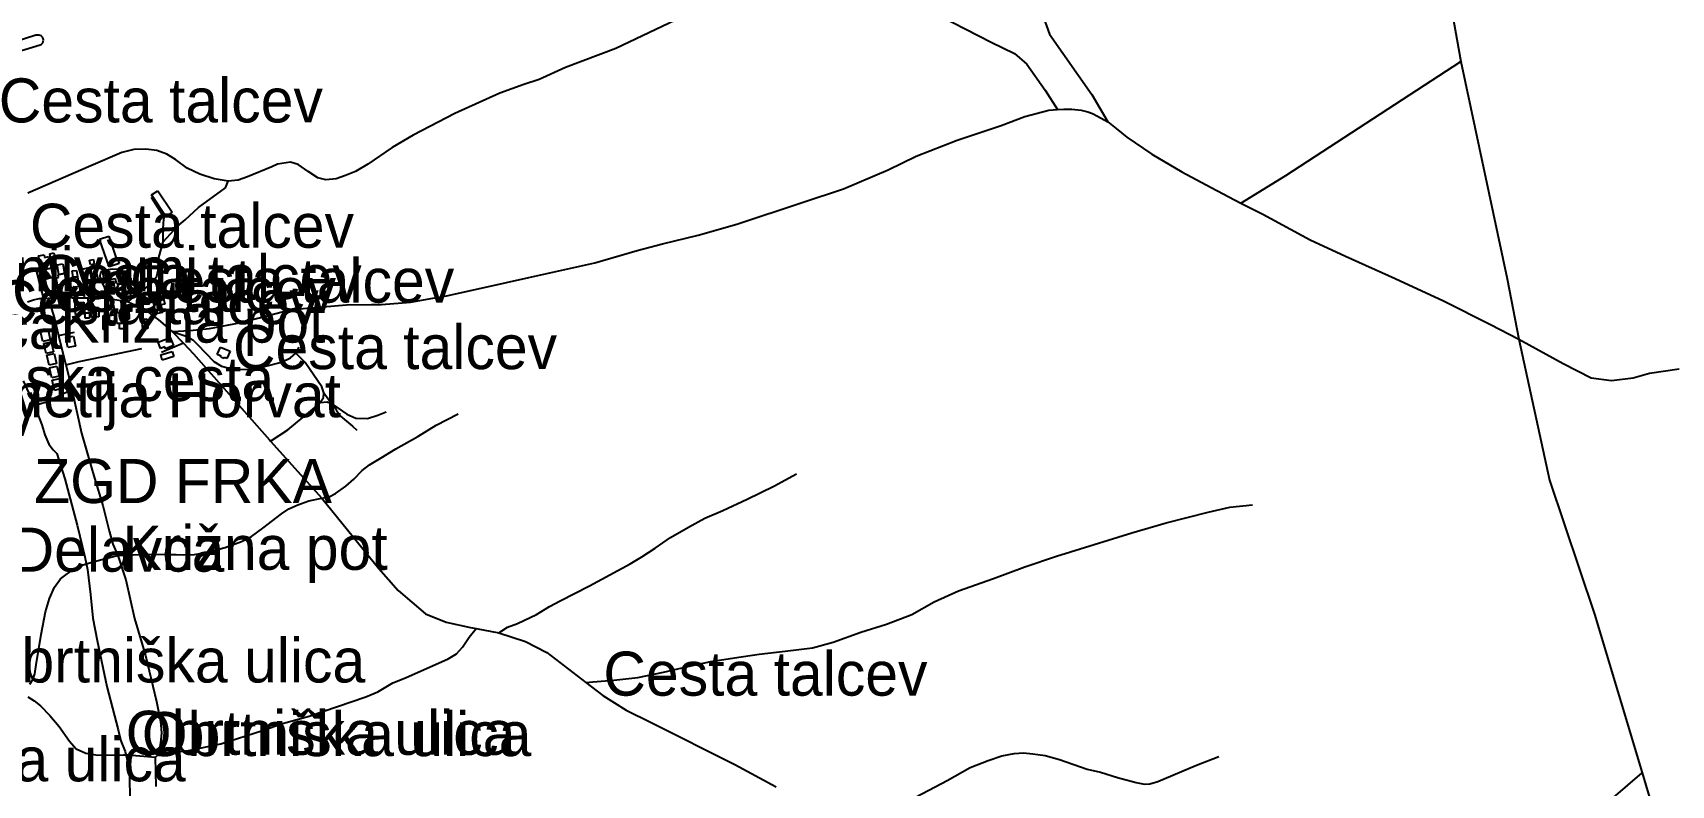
# Model space of a CAD drawing. Extents: x -8864 to 13231, y -7697 to 8949.
# Drawn here: x 506 to 2813, y -3575 to -2515 of the extents above; entities that cross this region are included whole.
import ezdxf

# ---------------------------------------------------------------- set-up
doc = ezdxf.new("R2010")
doc.units = 0
for name, color, linetype in [('OSM_BUILDING_HOUSE', 9, 'CONTINUOUS'), ('OSM_BUILDING_YES', 9, 'CONTINUOUS'), ('OSM_HIGHWAY_PATH', 8, 'CONTINUOUS'), ('OSM_HIGHWAY_RESIDENTIAL', 8, 'CONTINUOUS'), ('OSM_HIGHWAY_SECONDARY', 8, 'CONTINUOUS'), ('OSM_HIGHWAY_SERVICE', 8, 'CONTINUOUS'), ('OSM_HIGHWAY_TRACK', 8, 'CONTINUOUS'), ('OSM_HIGHWAY_UNCLASSIFIED', 8, 'CONTINUOUS'), ('OSM_LABELS', 8, 'CONTINUOUS'), ('OSM_WATERWAY_STREAM', 4, 'CONTINUOUS')]:
    doc.layers.add(name, color=color, linetype=linetype)

msp = doc.modelspace()

# ---------------------------------------------------------------- linework, layer by layer
at = {"layer": 'OSM_BUILDING_HOUSE'}
for p, q in [((516.761159, -2853.840031), (518.767285, -2853.42861)), ((518.606489, -2862.902418), (516.761159, -2853.840031)), ((518.346152, -2851.371504), (524.79332, -2850.059404)), ((518.767285, -2853.42861), (518.346152, -2851.371504)), ((534.586582, -2859.633287), (518.606489, -2862.902418)), ((524.395157, -2848.113493), (531.921957, -2846.567883)), ((524.79332, -2850.059404), (524.395157, -2848.113493)), ((531.921957, -2846.567883), (534.586582, -2859.633287)), ((538.981683, -2860.23374), (542.304807, -2859.644406)), ((540.750442, -2870.196805), (538.981683, -2860.23374)), ((541.608023, -2855.752584), (542.733597, -2855.552433)), ((542.304807, -2859.644406), (541.608023, -2855.752584)), ((542.733597, -2855.552433), (550.444165, -2854.184736)), ((550.444165, -2854.184736), (552.909709, -2868.039623)), ((560.107259, -2859.744482), (568.698378, -2858.47686)), ((560.865299, -2864.859449), (560.107259, -2859.744482)), ((568.698378, -2858.47686), (570.76576, -2872.454062)), ((575.566679, -2847.713191), (585.176175, -2845.75616)), ((579.019972, -2864.670417), (575.566679, -2847.713191)), ((585.176175, -2845.75616), (588.637124, -2862.702267)), ((552.909709, -2868.039623), (540.750442, -2870.196805)), ((558.836202, -2865.159675), (560.865299, -2864.859449)), ((560.145544, -2874.03303), (558.836202, -2865.159675)), ((570.76576, -2872.454062), (560.145544, -2874.03303)), ((588.637124, -2862.702267), (579.019972, -2864.670417)), ((624.004663, -2873.087873), (626.064387, -2872.765408)), ((625.536056, -2882.839668), (624.004663, -2873.087873)), ((636.906655, -2881.060549), (625.536056, -2882.839668)), ((625.566684, -2869.562994), (633.690728, -2868.284252)), ((626.064387, -2872.765408), (625.566684, -2869.562994)), ((633.690728, -2868.284252), (634.196088, -2871.486666)), ((634.196088, -2871.486666), (635.375261, -2871.297635)), ((635.375261, -2871.297635), (636.906655, -2881.060549)), ((675.260411, -2884.062812), (688.231316, -2881.238461)), ((677.419676, -2893.97028), (675.260411, -2884.062812)), ((688.231316, -2881.238461), (691.661638, -2896.972543)), ((587.756573, -2904.333648), (592.496237, -2904.211333)), ((588.047538, -2915.286348), (587.756573, -2904.333648)), ((592.434981, -2902.043032), (598.369132, -2901.87624)), ((592.496237, -2904.211333), (592.434981, -2902.043032)), ((598.369132, -2901.87624), (598.721352, -2914.997241)), ((610.918903, -2899.318756), (619.732074, -2898.495914)), ((612.220588, -2913.173644), (610.918903, -2899.318756)), ((619.732074, -2898.495914), (621.026102, -2912.339682)), ((631.906654, -2903.83327), (640.964848, -2903.299535)), ((632.526869, -2914.207757), (631.906654, -2903.83327)), ((640.964848, -2903.299535), (641.8454, -2918.199655)), ((675.781085, -2894.337224), (677.419676, -2893.97028)), ((679.402831, -2910.927507), (675.781085, -2894.337224)), ((691.661638, -2896.972543), (686.439585, -2898.106732)), ((686.439585, -2898.106732), (688.790275, -2908.88152)), ((598.721352, -2914.997241), (588.047538, -2915.286348)), ((613.820894, -2913.017971), (612.220588, -2913.173644)), ((621.026102, -2912.339682), (613.820894, -2913.017971)), ((633.935751, -2914.129921), (632.526869, -2914.207757)), ((634.203745, -2918.655554), (633.935751, -2914.129921)), ((641.8454, -2918.199655), (634.203745, -2918.655554)), ((659.479399, -2918.377567), (666.493182, -2917.677039)), ((660.834682, -2931.943348), (659.479399, -2918.377567)), ((666.493182, -2917.677039), (667.848465, -2931.24282)), ((688.790275, -2908.88152), (679.402831, -2910.927507)), ((516.78413, -2935.512705), (527.396689, -2933.122014)), ((519.977086, -2949.678939), (516.78413, -2935.512705)), ((530.589645, -2947.288248), (519.977086, -2949.678939)), ((521.370655, -2952.481051), (531.983213, -2950.07924)), ((524.56361, -2966.647284), (521.370655, -2952.481051)), ((527.396689, -2933.122014), (530.589645, -2947.288248)), ((531.983213, -2950.07924), (535.176169, -2964.256593)), ((552.641715, -2944.16367), (563.361471, -2942.295595)), ((555.137886, -2958.474457), (552.641715, -2944.16367)), ((563.361471, -2942.295595), (565.849986, -2956.595263)), ((667.848465, -2931.24282), (660.834682, -2931.943348)), ((682.350764, -2950.935441), (699.517688, -2943.996878)), ((685.918912, -2959.786557), (682.350764, -2950.935441)), ((699.517688, -2943.996878), (704.142497, -2955.472194)), ((535.176169, -2964.256593), (524.56361, -2966.647284)), ((525.559016, -2969.037975), (536.171575, -2966.647284)), ((528.751972, -2983.215328), (525.559016, -2969.037975)), ((536.171575, -2966.647284), (539.364531, -2980.813518)), ((565.849986, -2956.595263), (555.137886, -2958.474457)), ((691.837748, -2957.395867), (685.918912, -2959.786557)), ((692.89441, -2960.008947), (691.837748, -2957.395867)), ((704.142497, -2955.472194), (692.89441, -2960.008947)), ((765.689211, -2967.992743), (770.122596, -2957.673854)), ((771.278798, -2970.394553), (765.689211, -2967.992743)), ((770.122596, -2957.673854), (783.660117, -2963.500468)), ((770.559043, -2972.073597), (771.278798, -2970.394553)), ((774.969457, -2973.963911), (770.559043, -2972.073597)), ((775.689212, -2972.295987), (774.969457, -2973.963911)), ((779.226732, -2973.819357), (775.689212, -2972.295987)), ((783.660117, -2963.500468), (779.226732, -2973.819357)), ((539.364531, -2980.813518), (528.751972, -2983.215328)), ((529.349216, -2986.806925), (539.961774, -2984.405114)), ((532.542172, -3000.973158), (529.349216, -2986.806925)), ((543.15473, -2998.582467), (532.542172, -3000.973158)), ((539.961774, -2984.405114), (543.15473, -2998.582467)), ((533.223642, -3004.464679), (543.836201, -3002.073988)), ((536.408941, -3018.630913), (533.223642, -3004.464679)), ((547.0215, -3016.240222), (536.408941, -3018.630913)), ((543.836201, -3002.073988), (547.0215, -3016.240222))]:
    msp.add_line(p, q, dxfattribs=at)
at = {"layer": 'OSM_BUILDING_YES'}
for p, q in [((672.978634, -2743.245557), (681.929631, -2737.307748)), ((693.085834, -2773.590653), (672.978634, -2743.245557)), ((681.929631, -2737.307748), (702.044488, -2767.652844)), ((702.044488, -2767.652844), (693.085834, -2773.590653)), ((599.961781, -2805.681509), (612.756576, -2801.344906)), ((613.231308, -2844.799884), (599.961781, -2805.681509)), ((612.756576, -2801.344906), (623.35382, -2832.579561)), ((514.15779, -2829.221475), (521.830073, -2827.664746)), ((516.485509, -2840.652313), (514.15779, -2829.221475)), ((521.830073, -2827.664746), (522.565142, -2831.267461)), ((522.565142, -2831.267461), (528.552891, -2830.044317)), ((528.552891, -2830.044317), (531.921957, -2846.567883)), ((529.663152, -2826.063539), (535.45182, -2825.018306)), ((532.511544, -2841.797621), (529.663152, -2826.063539)), ((535.45182, -2825.018306), (538.300212, -2840.752388)), ((585.712162, -2835.226001), (591.171581, -2834.102932)), ((587.052132, -2841.797621), (585.712162, -2835.226001)), ((591.171581, -2834.102932), (592.511551, -2840.685671)), ((623.35382, -2832.579561), (624.816301, -2832.079184)), ((624.816301, -2832.079184), (627.488584, -2839.951785)), ((523.95871, -2839.128943), (516.485509, -2840.652313)), ((525.735127, -2847.835505), (523.95871, -2839.128943)), ((531.921957, -2846.567883), (525.735127, -2847.835505)), ((538.300212, -2840.752388), (532.511544, -2841.797621)), ((540.313995, -2841.919935), (548.024563, -2840.552238)), ((542.733597, -2855.552433), (540.313995, -2841.919935)), ((550.444165, -2854.184736), (542.733597, -2855.552433)), ((548.024563, -2840.552238), (550.444165, -2854.184736)), ((561.56974, -2850.426347), (567.381379, -2849.559027)), ((562.886739, -2859.333061), (561.56974, -2850.426347)), ((568.698378, -2858.47686), (562.886739, -2859.333061)), ((567.381379, -2849.559027), (568.698378, -2858.47686)), ((592.511551, -2840.685671), (587.052132, -2841.797621)), ((587.266527, -2845.366978), (593.690724, -2844.054878)), ((590.880616, -2863.08033), (587.266527, -2845.366978)), ((593.690724, -2844.054878), (597.304813, -2861.76823)), ((604.341567, -2852.427856), (613.27725, -2850.448586)), ((607.052134, -2864.648178), (604.341567, -2852.427856)), ((627.488584, -2839.951785), (613.231308, -2844.799884)), ((613.27725, -2850.448586), (614.111859, -2854.229214)), ((614.111859, -2854.229214), (630.995475, -2850.737693)), ((615.987817, -2862.668908), (614.111859, -2854.229214)), ((614.111859, -2854.229214), (615.987817, -2862.668908)), ((630.995475, -2850.737693), (634.219059, -2866.405058)), ((597.304813, -2861.76823), (590.880616, -2863.08033)), ((615.987817, -2862.668908), (607.052134, -2864.648178)), ((622.396699, -2861.434645), (615.987817, -2862.668908)), ((623.866837, -2868.540001), (622.396699, -2861.434645)), ((634.219059, -2866.405058), (623.866837, -2868.540001)), ((565.413538, -2895.07111), (577.947996, -2894.526255)), ((566.133293, -2911.527959), (565.413538, -2895.07111)), ((577.947996, -2894.526255), (578.667751, -2910.971985)), ((578.667751, -2910.971985), (566.133293, -2911.527959)), ((579.624872, -2909.493092), (585.559023, -2909.337419)), ((579.83161, -2916.943152), (579.624872, -2909.493092)), ((585.758104, -2916.77636), (579.83161, -2916.943152)), ((585.559023, -2909.337419), (585.758104, -2916.77636)), ((604.877555, -2913.362676), (609.670817, -2913.240361)), ((605.183834, -2921.457666), (604.877555, -2913.362676)), ((605.145549, -2932.9997), (605.183834, -2921.457666)), ((609.946468, -2921.479905), (605.183834, -2921.457666)), ((605.183834, -2921.457666), (609.946468, -2921.479905)), ((609.670817, -2913.240361), (609.946468, -2921.479905)), ((609.946468, -2921.479905), (609.91584, -2933.021939)), ((613.820894, -2913.017971), (621.026102, -2912.339682)), ((613.95872, -2926.750545), (613.820894, -2913.017971)), ((621.171584, -2926.672708), (613.95872, -2926.750545)), ((621.026102, -2912.339682), (621.171584, -2926.672708)), ((623.797925, -2909.270702), (630.000069, -2909.014954)), ((624.418139, -2924.404332), (623.797925, -2909.270702)), ((627.82549, -2924.259778), (624.418139, -2924.404332)), ((630.627941, -2924.148583), (627.82549, -2924.259778)), ((627.82549, -2924.259778), (630.627941, -2924.148583)), ((628.147083, -2932.032304), (627.82549, -2924.259778)), ((630.000069, -2909.014954), (630.627941, -2924.148583)), ((630.627941, -2924.148583), (634.372198, -2923.992911)), ((634.372198, -2923.992911), (634.693791, -2931.765436)), ((609.91584, -2933.021939), (605.145549, -2932.9997)), ((634.693791, -2931.765436), (628.147083, -2932.032304)), ((686.079708, -2968.748869), (702.182313, -2963.834053)), ((688.284915, -2975.976539), (686.079708, -2968.748869)), ((704.379863, -2971.072842), (688.284915, -2975.976539)), ((702.182313, -2963.834053), (704.379863, -2971.072842))]:
    msp.add_line(p, q, dxfattribs=at)
at = {"layer": 'OSM_HIGHWAY_PATH'}
msp.add_line((2502.182511, -2471.429559), (2516.937489, -2555.181578), dxfattribs=at)
at = {"layer": 'OSM_HIGHWAY_RESIDENTIAL'}
for p, q in [((527.664683, -2888.922031), (536.439569, -2917.488007)), ((536.439569, -2917.488007), (542.144011, -2941.250363)), ((542.144011, -2941.250363), (547.166982, -2962.310682)), ((547.166982, -2962.310682), (552.228238, -2982.74831)), ((552.228238, -2982.74831), (560.336968, -3014.116399))]:
    msp.add_line(p, q, dxfattribs=at)
at = {"layer": 'OSM_HIGHWAY_SECONDARY'}
for p, q in [((498.277237, -2893.992519), (506.8071, -2891.112571)), ((506.8071, -2891.112571), (514.931144, -2889.444647)), ((514.931144, -2889.444647), (521.516137, -2889.144421)), ((521.516137, -2889.144421), (527.664683, -2888.922031)), ((527.664683, -2888.922031), (543.782602, -2888.188144)), ((543.782602, -2888.188144), (547.572801, -2888.021352)), ((547.572801, -2888.021352), (561.309403, -2888.076949)), ((561.309403, -2888.076949), (578.621809, -2888.165905)), ((578.621809, -2888.165905), (581.508487, -2888.177025)), ((581.508487, -2888.177025), (583.629467, -2888.232622)), ((583.629467, -2888.232622), (608.80558, -2888.922031)), ((608.80558, -2888.922031), (610.137892, -2888.955389)), ((610.137892, -2888.955389), (629.823959, -2892.046608)), ((629.823959, -2892.046608), (640.191495, -2893.681174)), ((640.191495, -2893.681174), (658.284912, -2902.587887)), ((658.284912, -2902.587887), (663.92044, -2905.356641)), ((663.92044, -2905.356641), (682.817839, -2919.066975)), ((682.817839, -2919.066975), (702.381394, -2935.824051)), ((702.381394, -2935.824051), (718.101151, -2952.26978)), ((718.101151, -2952.26978), (732.366084, -2967.203259)), ((732.366084, -2967.203259), (839.287994, -3088.38349)), ((839.287994, -3088.38349), (840.750475, -3090.006936)), ((840.750475, -3090.006936), (913.108829, -3170.389748)), ((913.108829, -3170.389748), (993.277291, -3269.675698)), ((993.277291, -3269.675698), (1020.314048, -3300.654605)), ((1020.314048, -3300.654605), (1058.997054, -3333.457108)), ((1058.997054, -3333.457108), (1088.193075, -3345.25489)), ((1088.193075, -3345.25489), (1122.450353, -3352.671592)), ((1122.450353, -3352.671592), (1130.222176, -3354.183843)), ((1130.222176, -3354.183843), (1162.182364, -3360.38852)), ((1162.182364, -3360.38852), (1199.77808, -3372.542125)), ((1199.77808, -3372.542125), (1229.869967, -3388.031578)), ((1229.869967, -3388.031578), (1284.762775, -3429.974305)), ((1284.762775, -3429.974305), (1308.813314, -3448.354826)), ((1308.813314, -3448.354826), (1341.692337, -3469.159397)), ((1341.692337, -3469.159397), (1376.646399, -3486.672598)), ((1376.646399, -3486.672598), (1494.624973, -3545.883896)), ((1494.624973, -3545.883896), (1552.894504, -3577.185268))]:
    msp.add_line(p, q, dxfattribs=at)
at = {"layer": 'OSM_HIGHWAY_SERVICE'}
for p, q in [((452.457936, -2550.96729), (510.222108, -2533.743196)), ((510.313992, -2518.242623), (463.736651, -2533.231699)), ((510.222108, -2533.743196), (517.802507, -2531.330266)), ((514.532982, -2518.153667), (510.313992, -2518.242623)), ((517.802507, -2519.18778), (514.532982, -2518.153667)), ((519.693778, -2521.256006), (517.802507, -2519.18778)), ((517.802507, -2531.330266), (520.130226, -2529.006292)), ((520.382906, -2523.068483), (519.693778, -2521.256006)), ((520.130226, -2529.006292), (520.819353, -2525.303501)), ((520.819353, -2525.303501), (520.382906, -2523.068483)), ((691.041424, -2775.080665), (673.062861, -2746.90387)), ((689.341577, -2791.971174), (690.137901, -2782.375052)), ((689.555972, -2809.284224), (689.341577, -2791.971174)), ((690.137901, -2782.375052), (691.041424, -2775.080665)), ((682.228253, -2849.069769), (683.047548, -2833.435762)), ((515.513073, -2867.183423), (511.317055, -2849.581266)), ((543.782602, -2888.188144), (534.356873, -2845.611607)), ((561.309403, -2888.076949), (555.666217, -2855.018698)), ((577.871426, -2869.251648), (573.729006, -2847.268411)), ((600.681536, -2856.608785), (601.653971, -2853.21734)), ((601.20221, -2861.123299), (600.681536, -2856.608785)), ((604.104201, -2867.272378), (601.20221, -2861.123299)), ((601.653971, -2853.21734), (603.238964, -2850.726573)), ((603.238964, -2850.726573), (606.623344, -2849.369995)), ((606.623344, -2849.369995), (617.542181, -2847.568637)), ((617.542181, -2847.568637), (625.597312, -2847.713191)), ((625.597312, -2847.713191), (631.163928, -2849.147605)), ((631.163928, -2849.147605), (634.173117, -2852.160988)), ((634.173117, -2852.160988), (636.133301, -2858.03208)), ((636.133301, -2858.03208), (638.238968, -2869.029258)), ((674.395174, -2866.293863), (680.64326, -2857.909766)), ((680.64326, -2857.909766), (682.228253, -2849.069769)), ((521.516137, -2889.144421), (515.513073, -2867.183423)), ((577.871426, -2869.251648), (588.032224, -2867.294617)), ((578.621809, -2888.165905), (577.871426, -2869.251648)), ((604.104201, -2867.272378), (619.418139, -2864.814971)), ((606.853053, -2873.098993), (604.104201, -2867.272378)), ((608.277249, -2878.747695), (606.853053, -2873.098993)), ((608.80558, -2888.922031), (608.277249, -2878.747695)), ((619.418139, -2864.814971), (620.62794, -2873.098993)), ((638.238968, -2869.029258), (645.329321, -2889.266735)), ((652.128709, -2884.474234), (663.706045, -2875.734312)), ((652.128709, -2884.474234), (660.068985, -2884.018334)), ((660.068985, -2884.018334), (671.585066, -2882.205857)), ((663.706045, -2875.734312), (674.395174, -2866.293863)), ((671.585066, -2882.205857), (673.920442, -2892.22452)), ((583.629467, -2888.232622), (584.433449, -2907.547181)), ((610.137892, -2888.955389), (611.301752, -2921.135201)), ((629.823959, -2892.046608), (631.914311, -2919.567352)), ((640.191495, -2893.681174), (645.329321, -2889.266735)), ((645.329321, -2889.266735), (652.128709, -2884.474234)), ((658.284912, -2902.587887), (657.810179, -2916.631806)), ((542.144011, -2941.250363), (564.655498, -2936.824805)), ((718.101151, -2952.26978), (687.304823, -2965.513096)), ((571.049067, -2978.200437), (618.989348, -2968.204013)), ((618.989348, -2968.204013), (659.341573, -2959.808796)), ((889.341598, -2979.190072), (876.179269, -2966.135788)), ((552.228238, -2982.74831), (571.049067, -2978.200437)), ((913.070544, -3013.527065), (889.341598, -2979.190072)), ((552.166983, -3022.266987), (526.102661, -3034.754177)), ((561.447229, -3019.242485), (552.166983, -3022.266987)), ((915.980193, -3022.278106), (913.070544, -3013.527065)), ((915.451862, -3028.649575), (915.980193, -3022.278106)), ((915.980193, -3022.278106), (926.853088, -3037.656365)), ((526.102661, -3034.754177), (514.318586, -3038.356893)), ((864.96181, -3074.384049), (908.292596, -3038.590402)), ((908.292596, -3038.590402), (910.382948, -3035.688214)), ((910.382948, -3035.688214), (915.451862, -3028.649575)), ((910.382948, -3035.688214), (920.490147, -3034.876491)), ((920.490147, -3034.876491), (926.853088, -3037.656365)), ((926.853088, -3037.656365), (929.670853, -3039.591156)), ((929.670853, -3039.591156), (948.185403, -3052.245139)), ((948.185403, -3052.245139), (960.643291, -3057.816005)), ((960.643291, -3057.816005), (977.473308, -3058.216306)), ((977.473308, -3058.216306), (992.052176, -3053.701792)), ((992.052176, -3053.701792), (1003.583571, -3048.664662)), ((840.750475, -3090.006936), (864.96181, -3074.384049))]:
    msp.add_line(p, q, dxfattribs=at)
at = {"layer": 'OSM_HIGHWAY_TRACK'}
for p, q in [((1448.744416, -2479.057531), (1326.891417, -2536.801056)), ((1765.030822, -2481.414864), (1855.635732, -2528.138972)), ((1923.093626, -2476.488928), (1937.572954, -2516.763731)), ((1326.891417, -2536.801056), (1256.209939, -2563.67687)), ((1855.635732, -2528.138972), (1888.407558, -2544.162161)), ((1937.572954, -2516.763731), (1997.236054, -2601.950164)), ((1888.407558, -2544.162161), (1906.049214, -2558.85101)), ((1906.049214, -2558.85101), (1931.853199, -2595.789965)), ((2270.505609, -2715.858247), (2516.937489, -2555.181578)), ((2516.937489, -2555.181578), (2582.098293, -2861.523601)), ((1219.073641, -2580.700814), (1197.266594, -2587.550421)), ((1256.209939, -2563.67687), (1219.073641, -2580.700814)), ((1163.52999, -2599.970894), (1100.160917, -2628.570229)), ((1197.266594, -2587.550421), (1163.52999, -2599.970894)), ((1931.853199, -2595.789965), (1949.219203, -2622.821452)), ((1997.236054, -2601.950164), (2020.069135, -2640.312414)), ((1100.160917, -2628.570229), (1041.807159, -2658.870847)), ((1012.159376, -2676.673155), (977.810215, -2700.135284)), ((1041.807159, -2658.870847), (1012.159376, -2676.673155)), ((868.989376, -2697.210858), (850.727505, -2700.124165)), ((879.716789, -2700.44663), (868.989376, -2697.210858)), ((780.888294, -2723.775326), (769.724434, -2721.996207)), ((794.89289, -2722.274194), (780.888294, -2723.775326)), ((808.392126, -2717.75968), (794.89289, -2722.274194)), ((842.48095, -2703.560088), (808.392126, -2717.75968)), ((850.727505, -2700.124165), (842.48095, -2703.560088)), ((893.897495, -2710.153947), (879.716789, -2700.44663)), ((907.128737, -2719.038422), (893.897495, -2710.153947)), ((918.782643, -2721.896131), (907.128737, -2719.038422)), ((933.047576, -2720.639629), (918.782643, -2721.896131)), ((946.401329, -2715.78041), (933.047576, -2720.639629)), ((960.359983, -2710.354098), (946.401329, -2715.78041)), ((977.810215, -2700.135284), (960.359983, -2710.354098)), ((2207.312647, -2754.698635), (2270.505609, -2715.858247)), ((739.456437, -2760.970029), (777.473286, -2733.182416)), ((777.473286, -2733.182416), (780.888294, -2723.775326)), ((720.612637, -2778.316437), (739.456437, -2760.970029)), ((699.969449, -2797.997939), (709.349236, -2787.556736)), ((709.349236, -2787.556736), (720.612637, -2778.316437)), ((683.047548, -2833.435762), (689.555972, -2809.284224)), ((689.555972, -2809.284224), (699.969449, -2797.997939)), ((2582.098293, -2861.523601), (2598.920653, -2946.521003)), ((2598.920653, -2946.521003), (2642.067672, -3145.092903)), ((929.670853, -3039.591156), (933.606534, -3047.208009)), ((933.606534, -3047.208009), (939.441145, -3054.769264)), ((939.441145, -3054.769264), (956.271162, -3068.957736)), ((956.271162, -3068.957736), (962.23594, -3074.917784)), ((1047.925077, -3083.702184), (1074.096596, -3067.834668)), ((1074.096596, -3067.834668), (1104.923552, -3051.711403)), ((1017.389086, -3100.915158), (1047.925077, -3083.702184)), ((980.038393, -3123.376534), (996.454933, -3113.535782)), ((996.454933, -3113.535782), (1017.389086, -3100.915158)), ((957.825526, -3143.691847), (969.961822, -3131.304732)), ((969.961822, -3131.304732), (980.038393, -3123.376534)), ((1549.288072, -3153.532598), (1581.661736, -3136.108353)), ((932.212966, -3164.084996), (946.569782, -3153.532598)), ((946.569782, -3153.532598), (957.825526, -3143.691847)), ((1512.167088, -3172.013194), (1549.288072, -3153.532598)), ((2642.067672, -3145.092903), (2705.32189, -3334.135397)), ((866.623372, -3185.656812), (879.387539, -3179.707883)), ((879.387539, -3179.707883), (894.877587, -3174.370527)), ((894.877587, -3174.370527), (913.108829, -3170.389748)), ((913.108829, -3170.389748), (923.407452, -3168.59951)), ((923.407452, -3168.59951), (932.212966, -3164.084996)), ((1477.856211, -3187.858471), (1512.167088, -3172.013194)), ((2161.187068, -3190.326999), (2191.799628, -3183.110448)), ((2191.799628, -3183.110448), (2223.468851, -3180.119305)), ((830.069004, -3212.932927), (855.964872, -3192.606495)), ((855.964872, -3192.606495), (866.623372, -3185.656812)), ((1429.119606, -3211.442915), (1452.519302, -3198.599901)), ((1452.519302, -3198.599901), (1477.856211, -3187.858471)), ((2053.514774, -3219.549026), (2101.899159, -3205.293836)), ((2101.899159, -3205.293836), (2161.187068, -3190.326999)), ((799.831635, -3231.780467), (813.958742, -3224.463841)), ((813.958742, -3224.463841), (830.069004, -3212.932927)), ((1382.50398, -3240.842854), (1403.790353, -3226.053929)), ((1403.790353, -3226.053929), (1429.119606, -3211.442915)), ((1947.779693, -3252.295931), (2053.514774, -3219.549026)), ((602.8944, -3256.954999), (625.490115, -3251.473089)), ((625.490115, -3251.473089), (647.412016, -3250.372259)), ((647.412016, -3250.372259), (663.39211, -3249.70509)), ((663.39211, -3249.70509), (679.739738, -3249.538297)), ((679.739738, -3249.538297), (696.585069, -3249.70509)), ((696.585069, -3249.70509), (707.603447, -3249.938599)), ((707.603447, -3249.938599), (717.664704, -3250.505693)), ((717.664704, -3250.505693), (733.690739, -3249.794046)), ((733.690739, -3249.794046), (753.277265, -3246.213569)), ((753.277265, -3246.213569), (777.006211, -3239.886578)), ((777.006211, -3239.886578), (799.831635, -3231.780467)), ((1347.136442, -3263.026242), (1363.675494, -3253.341164)), ((1363.675494, -3253.341164), (1382.50398, -3240.842854)), ((1902.917514, -3267.251649), (1947.779693, -3252.295931)), ((554.096539, -3276.914488), (565.620277, -3269.597862)), ((565.620277, -3269.597862), (576.814765, -3264.460656)), ((576.814765, -3264.460656), (584.242024, -3262.081085)), ((584.242024, -3262.081085), (602.8944, -3256.954999)), ((1289.961857, -3294.18306), (1347.136442, -3263.026242)), ((1858.935886, -3283.797454), (1902.917514, -3267.251649)), ((529.310931, -3311.751859), (536.500825, -3295.884343)), ((536.500825, -3295.884343), (544.92349, -3284.353429)), ((544.92349, -3284.353429), (554.096539, -3276.914488)), ((1248.614226, -3315.310096), (1289.961857, -3294.18306)), ((1809.670949, -3301.054907), (1858.935886, -3283.797454)), ((523.981681, -3330.477084), (529.310931, -3311.751859)), ((1233.660166, -3323.049263), (1248.614226, -3315.310096)), ((1743.698507, -3334.324429), (1775.536183, -3316.54436)), ((1775.536183, -3316.54436), (1809.670949, -3301.054907)), ((517.664682, -3362.34555), (523.981681, -3330.477084)), ((1188.445766, -3347.167443), (1215.360011, -3334.491221)), ((1215.360011, -3334.491221), (1233.660166, -3323.049263)), ((1707.978748, -3348.234914), (1743.698507, -3334.324429)), ((2705.32189, -3334.135397), (2772.205511, -3557.526005)), ((510.719811, -3405.244553), (517.664682, -3362.34555)), ((1162.182364, -3360.38852), (1174.372258, -3352.27129)), ((1174.372258, -3352.27129), (1188.445766, -3347.167443)), ((1632.856228, -3373.398326), (1671.914426, -3359.49896)), ((1671.914426, -3359.49896), (1707.978748, -3348.234914)), ((1494.219153, -3395.23701), (1529.050704, -3390.477867)), ((1529.050704, -3390.477867), (1565.474904, -3386.25246)), ((1565.474904, -3386.25246), (1603.82866, -3381.504436)), ((1603.82866, -3381.504436), (1632.856228, -3373.398326)), ((508.614145, -3417.887416), (510.719811, -3405.244553)), ((1394.111945, -3415.83031), (1428.598932, -3407.557408)), ((1428.598932, -3407.557408), (1460.612718, -3400.507649)), ((1460.612718, -3400.507649), (1494.219153, -3395.23701)), ((501.676931, -3432.398354), (506.010775, -3425.949048)), ((506.010775, -3425.949048), (508.614145, -3417.887416)), ((1284.762775, -3429.974305), (1294.709178, -3429.029148)), ((1294.709178, -3429.029148), (1324.265077, -3427.094356)), ((1324.265077, -3427.094356), (1358.047622, -3423.224773)), ((1358.047622, -3423.224773), (1394.111945, -3415.83031)), ((1870.781216, -3533.730291), (1888.20082, -3530.0275)), ((1888.20082, -3530.0275), (1901.217667, -3529.326972)), ((1901.217667, -3529.326972), (1914.242171, -3530.561235)), ((1793.721483, -3568.400869), (1826.095147, -3550.098184)), ((1826.095147, -3550.098184), (1851.255946, -3539.89049)), ((1851.255946, -3539.89049), (1870.781216, -3533.730291)), ((1914.242171, -3530.561235), (1931.830228, -3533.196555)), ((1931.830228, -3533.196555), (1951.715375, -3538.478314)), ((1951.715375, -3538.478314), (1990.949683, -3552.210888)), ((1990.949683, -3552.210888), (2009.594402, -3556.436295)), ((2090.35245, -3569.813044), (2144.716928, -3546.751217)), ((2144.716928, -3546.751217), (2176.03393, -3534.252907)), ((1749.915966, -3591.117992), (1793.721483, -3568.400869)), ((2009.594402, -3556.436295), (2033.698539, -3563.830757)), ((2033.698539, -3563.830757), (2059.916, -3571.047308)), ((2059.916, -3571.047308), (2071.347854, -3573.337924)), ((2071.347854, -3573.337924), (2078.912939, -3572.804188)), ((2078.912939, -3572.804188), (2090.35245, -3569.813044)), ((2732.082995, -3592.430093), (2772.205511, -3557.526005)), ((2772.205511, -3557.526005), (2812.121289, -3690.870961))]:
    msp.add_line(p, q, dxfattribs=at)
at = {"layer": 'OSM_HIGHWAY_UNCLASSIFIED'}
for p, q in [((1902.994084, -2633.029146), (1936.998681, -2623.655414)), ((1936.998681, -2623.655414), (1949.219203, -2622.821452)), ((1949.219203, -2622.821452), (1957.925177, -2622.254358)), ((1957.925177, -2622.254358), (1968.98184, -2622.532345)), ((1968.98184, -2622.532345), (1982.243709, -2623.699892)), ((1982.243709, -2623.699892), (1991.899147, -2626.057224)), ((1991.899147, -2626.057224), (1998.285059, -2628.381198)), ((1998.285059, -2628.381198), (2005.421354, -2632.228543)), ((1807.64951, -2666.009561), (1869.86238, -2645.471858)), ((1869.86238, -2645.471858), (1902.994084, -2633.029146)), ((2005.421354, -2632.228543), (2020.069135, -2640.312414)), ((2020.069135, -2640.312414), (2031.661785, -2649.563832)), ((2031.661785, -2649.563832), (2046.807269, -2661.962066)), ((1750.160989, -2688.815641), (1807.64951, -2666.009561)), ((2046.807269, -2661.962066), (2081.799616, -2686.069126)), ((631.347696, -2683.35597), (587.519207, -2702.370302)), ((648.26194, -2679.086085), (631.347696, -2683.35597)), ((664.877562, -2678.74138), (648.26194, -2679.086085)), ((680.474807, -2680.842964), (664.877562, -2678.74138)), ((694.601914, -2685.668824), (680.474807, -2680.842964)), ((706.776494, -2693.330155), (694.601914, -2685.668824)), ((723.468686, -2705.683911), (706.776494, -2693.330155)), ((1710.735257, -2707.707659), (1750.160989, -2688.815641)), ((2081.799616, -2686.069126), (2124.211566, -2710.609846)), ((587.519207, -2702.370302), (498.912765, -2740.799269)), ((741.24051, -2714.101367), (723.468686, -2705.683911)), ((761.317082, -2720.650748), (741.24051, -2714.101367)), ((769.724434, -2721.996207), (761.317082, -2720.650748)), ((1647.703091, -2734.828101), (1710.735257, -2707.707659)), ((2124.211566, -2710.609846), (2165.268232, -2732.904429)), ((1589.188536, -2754.131541), (1647.703091, -2734.828101)), ((2165.268232, -2732.904429), (2207.312647, -2754.698635)), ((1497.373825, -2784.376561), (1589.188536, -2754.131541)), ((2207.312647, -2754.698635), (2238.39994, -2770.621748)), ((1443.147172, -2799.932731), (1497.373825, -2784.376561)), ((2238.39994, -2770.621748), (2304.739916, -2806.393156)), ((1357.190042, -2821.526786), (1392.741348, -2812.097456)), ((1392.741348, -2812.097456), (1443.147172, -2799.932731)), ((2304.739916, -2806.393156), (2354.387701, -2829.688493)), ((1297.641797, -2838.928792), (1357.190042, -2821.526786)), ((2354.387701, -2829.688493), (2424.640389, -2860.823073)), ((1141.761228, -2873.766162), (1204.341633, -2859.466495)), ((1204.341633, -2859.466495), (1297.641797, -2838.928792)), ((2424.640389, -2860.823073), (2492.412219, -2892.558105)), ((1088.706092, -2885.274837), (1141.761228, -2873.766162)), ((799.28799, -2923.236785), (869.915869, -2904.667232)), ((869.915869, -2904.667232), (947.779583, -2897.92882)), ((947.779583, -2897.92882), (982.779587, -2897.69531)), ((982.779587, -2897.69531), (996.891381, -2897.595235)), ((996.891381, -2897.595235), (1037.78725, -2894.148192)), ((1037.78725, -2894.148192), (1069.46413, -2888.632924)), ((1069.46413, -2888.632924), (1088.706092, -2885.274837)), ((2492.412219, -2892.558105), (2558.736881, -2925.649715)), ((754.778031, -2931.609763), (799.28799, -2923.236785)), ((2558.736881, -2925.649715), (2598.920653, -2946.521003)), ((702.381394, -2935.824051), (726.853066, -2934.07829)), ((702.381394, -2935.824051), (722.082775, -2942.139923)), ((722.082775, -2942.139923), (731.43959, -2947.221531)), ((726.853066, -2934.07829), (754.778031, -2931.609763)), ((731.43959, -2947.221531), (737.909729, -2954.048899)), ((2598.920653, -2946.521003), (2661.033983, -2980.946952)), ((737.909729, -2954.048899), (760.895949, -2977.733419)), ((855.91893, -2979.02328), (868.629498, -2972.807483)), ((868.629498, -2972.807483), (876.179269, -2966.135788)), ((876.179269, -2966.135788), (880.834706, -2957.640495)), ((760.895949, -2977.733419), (771.75353, -2984.671982)), ((771.75353, -2984.671982), (787.46563, -2988.719477)), ((787.46563, -2988.719477), (808.124132, -2989.275452)), ((808.124132, -2989.275452), (834.11954, -2984.649743)), ((834.11954, -2984.649743), (855.91893, -2979.02328)), ((2661.033983, -2980.946952), (2700.536285, -3000.761888)), ((2759.563856, -3001.084353), (2782.657274, -2994.279224)), ((2782.657274, -2994.279224), (2824.303526, -2988.152383)), ((560.336968, -3014.116399), (561.447229, -3019.242485)), ((561.447229, -3019.242485), (574.418134, -3079.132072)), ((2700.536285, -3000.761888), (2729.410713, -3004.609232)), ((2729.410713, -3004.609232), (2759.563856, -3001.084353)), ((574.418134, -3079.132072), (583.438043, -3110.07762)), ((583.438043, -3110.07762), (592.947998, -3142.279671)), ((592.947998, -3142.279671), (604.464079, -3180.65304)), ((604.464079, -3180.65304), (613.292564, -3216.502285)), ((613.292564, -3216.502285), (618.514616, -3235.094076)), ((618.514616, -3235.094076), (625.490115, -3251.473089)), ((625.490115, -3251.473089), (636.929626, -3285.776724)), ((636.929626, -3285.776724), (649.188433, -3339.850817)), ((649.188433, -3339.850817), (664.494713, -3392.067954)), ((1110.980214, -3380.570399), (1120.58971, -3366.415285)), ((1120.58971, -3366.415285), (1130.222176, -3354.183843)), ((1090.842386, -3396.727022), (1102.450351, -3389.655024)), ((1102.450351, -3389.655024), (1110.980214, -3380.570399)), ((664.494713, -3392.067954), (680.145557, -3457.050269)), ((1030.980205, -3423.591716), (1090.842386, -3396.727022)), ((991.983264, -3443.195382), (1013.024614, -3430.485801)), ((1013.024614, -3430.485801), (1030.980205, -3423.591716)), ((498.843853, -3450.567605), (507.74125, -3455.827125)), ((507.74125, -3455.827125), (516.807101, -3463.077034)), ((680.145557, -3457.050269), (685.758115, -3485.227064)), ((895.114953, -3477.85484), (974.931194, -3450.45641)), ((974.931194, -3450.45641), (991.983264, -3443.195382)), ((516.807101, -3463.077034), (529.678466, -3476.665054)), ((529.678466, -3476.665054), (542.825481, -3492.143388)), ((857.565178, -3488.018056), (895.114953, -3477.85484)), ((542.825481, -3492.143388), (557.412006, -3512.903481)), ((685.758115, -3485.227064), (687.373736, -3501.09458)), ((687.373736, -3501.09458), (685.97251, -3515.672235)), ((770.857665, -3516.517316), (829.448789, -3497.647537)), ((829.448789, -3497.647537), (857.565178, -3488.018056)), ((557.412006, -3512.903481), (567.197612, -3523.633791)), ((567.197612, -3523.633791), (580.513081, -3529.894066)), ((580.513081, -3529.894066), (597.649377, -3532.729536)), ((685.97251, -3515.672235), (682.695328, -3531.762141)), ((682.695328, -3531.762141), (695.214471, -3529.226896)), ((695.214471, -3529.226896), (724.961795, -3525.779854)), ((724.961795, -3525.779854), (770.857665, -3516.517316)), ((597.649377, -3532.729536), (633.790269, -3531.98453)), ((633.790269, -3531.98453), (640.007727, -3532.173562)), ((640.007727, -3532.173562), (678.882157, -3535.553888)), ((678.882157, -3535.553888), (682.695328, -3531.762141)), ((679.571284, -3576.562577), (678.882157, -3535.553888))]:
    msp.add_line(p, q, dxfattribs=at)
at = {"layer": 'OSM_WATERWAY_STREAM'}
for p, q in [((492.335429, -3005.432075), (507.794849, -3038.868389)), ((507.794849, -3038.868389), (518.422722, -3067.111901)), ((518.422722, -3067.111901), (522.886734, -3081.355971)), ((522.886734, -3081.355971), (528.346153, -3094.198985)), ((528.346153, -3094.198985), (534.502356, -3102.605321)), ((534.502356, -3102.605321), (539.686124, -3107.375584)), ((539.686124, -3107.375584), (551.033751, -3143.235947)), ((551.033751, -3143.235947), (568.399756, -3208.540728)), ((568.399756, -3208.540728), (579.180768, -3253.096535)), ((579.180768, -3253.096535), (582.802514, -3270.921082)), ((582.802514, -3270.921082), (587.174643, -3306.325546)), ((587.174643, -3306.325546), (590.321658, -3339.684024)), ((590.321658, -3339.684024), (596.47786, -3371.074352)), ((596.47786, -3371.074352), (610.260404, -3435.645246)), ((610.260404, -3435.645246), (625.903591, -3497.024846)), ((625.903591, -3497.024846), (630.046011, -3512.49206)), ((630.046011, -3512.49206), (635.872964, -3527.18091)), ((635.872964, -3527.18091), (638.453363, -3537.388604)), ((638.453363, -3537.388604), (642.151679, -3561.262155)), ((642.151679, -3561.262155), (642.488585, -3596.066167))]:
    msp.add_line(p, q, dxfattribs=at)

# ---------------------------------------------------------------- texts
at = {"layer": 'OSM_LABELS'}
for s, p in [('Cesta talcev', (457.976662, -2641.146352)), ('Cesta talcev', (501.766032, -2817.737809)), ('Pred njivami', (282.326219, -2879.070885)), ('Cesta talcev', (512.701637, -2889.902381)), ('Cesta talcev', (642.894978, -2895.011997)), ('Cesta talcev', (452.281826, -2925.455124)), ('Cesta talcev', (476.567889, -2908.031769)), ('Lončarska ulica', (-30.167193, -2960.14914)), ('Križna pot', (544.554971, -2951.359041)), ('Cesta talcev', (787.784018, -2988.728046)), ('Poljska cesta', (356.986634, -3033.589896)), ('Cesta talcev', (62.692641, -3055.725507)), ('kmetija Horvat', (409.809317, -3056.539285)), ('Cesta talcev', (52.644159, -3083.12399)), ('Gradbeništvo ZGD FRKA', (-8.716693, -3177.377238)), ('Križna pot', (632.161209, -3271.477683)), ('Cerkev svetega Jožefa Delavca', (-390.890931, -3274.046215)), ('Obrtniška ulica', (425.31728, -3430.168237)), ('Cesta talcev', (1309.449682, -3448.757495)), ('Obrtniška ulica', (636.898998, -3532.079046)), ('Obrtniška ulica', (659.444942, -3533.863725)), ('Obrtniška ulica', (172.586157, -3569.44568))]:
    msp.add_text(s, height=62.042552, dxfattribs=at).set_placement(p)

doc.saveas('drawing.dxf')
